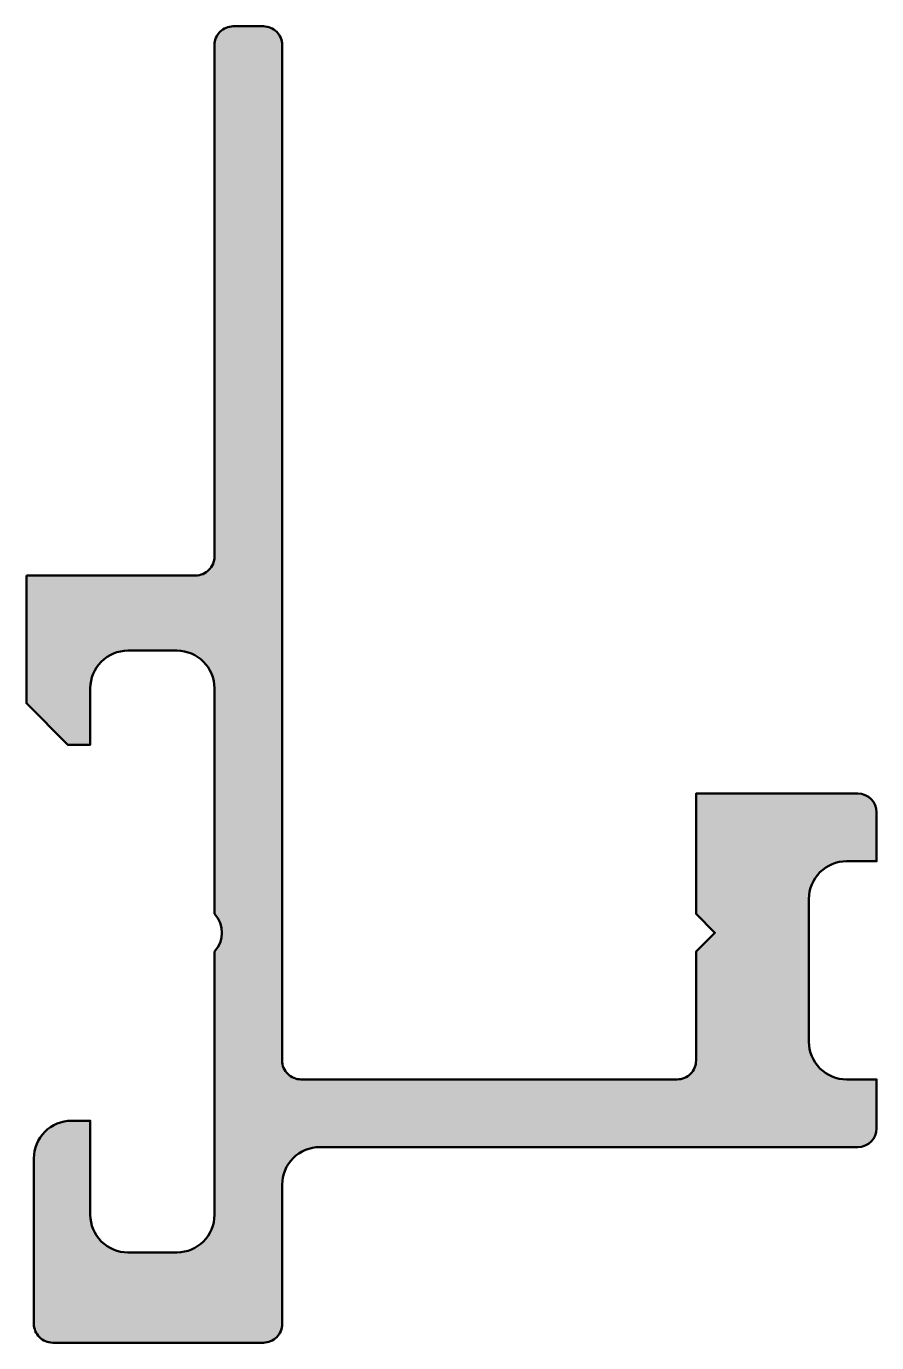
# Model space of a CAD drawing. Extents: x 0 to 22.6, y -20.4 to 14.6.
import ezdxf

# ---------------------------------------------------------------- set-up
doc = ezdxf.new("R2010")
doc.units = 0
doc.layers.add('0S-Alu contour', color=7, linetype='Continuous', lineweight=50)
doc.layers.add('0S-Alu hatch', color=252, linetype='Continuous', lineweight=25)

# ---------------------------------------------------------------- blocks, each defined once
blk = doc.blocks.new('148210__8050AF28_85D1_4C81_BC4E_88A166B6CEF2_')
at = {"layer": '0S-Alu hatch'}
h = blk.add_hatch(color=256, dxfattribs=at)
edge = h.paths.add_edge_path()
edge.add_line((0, 0), (0, -3.400016784667968))
edge.add_line((0, -3.400016784667968), (1.100000381469726, -4.5))
edge.add_line((1.100000381469726, -4.5), (1.700000762939453, -4.5))
edge.add_line((1.700000762939453, -4.5), (1.700000762939452, -3))
edge.add_ellipse((2.699987180738335, -2.999986417785473), major_axis=(-0.9999864178911217, 0), ratio=1, start_angle=-90.00083285562579, end_angle=0.000778214093202223, ccw=False)
edge.add_line((2.700001716613768, -2), (4.000000953674316, -2))
edge.add_ellipse((3.999986059424154, -3.000014894250162), major_axis=(-1.00001489436108, 0), ratio=1, start_angle=180.0008533650178, end_angle=269.99914663503694, ccw=False)
edge.add_line((5.000000953674316, -3), (5.000000953674316, -8.999994277954102))
edge.add_ellipse((4.474978110444048, -9.499994277954102), major_axis=(-0.7250165418206637, 0), ratio=1, start_angle=136.3984260126216, end_angle=223.6015739873784, ccw=False)
edge.add_line((5.000000953674317, -9.999994277954102), (5.000000953674316, -16.9999942779541))
edge.add_ellipse((3.999986058358208, -16.99997175310071), major_axis=(-1.000014895569788, 0), ratio=1, start_angle=90.00085342603529, end_angle=179.9987094398682, ccw=False)
edge.add_line((4.000000953674316, -17.99998664855957), (2.700001716613765, -17.99998664855957))
edge.add_ellipse((2.699987180336571, -17.00000023125038), major_axis=(-0.999986417414841, 0), ratio=1, start_angle=-0.00034110367488437987, end_angle=90.00083287864578, ccw=False)
edge.add_line((1.700000762939451, -16.9999942779541), (1.700000762939452, -14.4999942779541))
edge.add_line((1.700000762939452, -14.4999942779541), (1.200000762939453, -14.4999942779541))
edge.add_arc((1.199992116345295, -15.49998563135994), 0.999991353443225, 89.99950458236395, 180.0004954182972)
edge.add_line((0.2000007629394527, -15.4999942779541), (0.2000007629394531, -19.89998626708984))
edge.add_arc((0.6997430497160384, -19.90024398031326), 0.4997423532269367, 179.9704530132629, 270.0295469867329)
edge.add_line((0.7000007629394497, -20.39998626708984), (6.300002098083499, -20.39998626708984))
edge.add_arc((6.300258338525017, -19.90024250753136), 0.4997438252513065, 269.9706219552078, 360.0293780447892)
edge.add_line((6.800002098083497, -19.89998626708985), (6.800002098083496, -16.19999122619628))
edge.add_ellipse((7.799487953004232, -16.19947708111702), major_axis=(-0.9994859871613002, 0), ratio=1, start_angle=-90.02947349415291, end_angle=0.0294734941521142, ccw=False)
edge.add_line((7.800002098083497, -15.19999122619628), (22.10003280639648, -15.19996070861816))
edge.add_arc((22.1000253619074, -14.69995326412908), 0.5000074445444999, 270.0008530629079, 359.9991469374164)
edge.add_line((22.60003280639649, -14.69996070861816), (22.60003280639649, -13.39996147155761))
edge.add_line((22.60003280639649, -13.39996147155761), (21.8000316619873, -13.39996147155761))
edge.add_ellipse((21.80003126326377, -12.39996187028115), major_axis=(-0.9999996012765453, 0), ratio=1, start_angle=-2.2845425689865806e-05, end_angle=90.00002284518467, ccw=False)
edge.add_line((20.8000316619873, -12.39996147155761), (20.8000316619873, -8.599960327148438))
edge.add_ellipse((21.80002778651208, -8.599956451673217), major_axis=(-0.9999961245322905, 0), ratio=1, start_angle=-90.00022204923408, end_angle=0.00022204845458873024, ccw=False)
edge.add_line((21.8000316619873, -7.599960327148435), (22.60000228881836, -7.599960327148436))
edge.add_line((22.60000228881836, -7.599960327148436), (22.60000228881835, -6.299961090087887))
edge.add_arc((22.09999875086446, -6.299964628041784), 0.5000035379664113, 0.0004054157441834, 89.9995945832162)
edge.add_line((22.10000228881836, -5.799961090087889), (17.79999923706055, -5.799961090087891))
edge.add_line((17.79999923706055, -5.799961090087891), (17.79999923706055, -8.999994277954103))
edge.add_line((17.79999923706055, -8.999994277954103), (18.29999923706054, -9.499994277954098))
edge.add_line((18.29999923706054, -9.499994277954098), (17.79999923706055, -9.999994277954102))
edge.add_line((17.79999923706055, -9.999994277954102), (17.79999923706055, -12.89998817443848))
edge.add_ellipse((17.30025937883729, -12.90024831621522), major_axis=(-0.4997399259322179, 0), ratio=1, start_angle=89.97017443317532, end_angle=180.0298255668231, ccw=False)
edge.add_line((17.29999923706055, -13.39998817443847), (7.300002098083496, -13.39998817443847))
edge.add_ellipse((7.299743548235503, -12.90024672428647), major_axis=(-0.4997415170346128, 0), ratio=1, start_angle=-0.029642955893677936, end_angle=90.02964295588748, ccw=False)
edge.add_line((6.800002098083496, -12.89998817443847), (6.800002098083496, 14.10004043579101))
edge.add_arc((6.300258018054438, 14.10029635576196), 0.4997441455576252, 359.9706587160582, 450.0293412839335)
edge.add_line((6.300002098083497, 14.60004043579101), (5.500000953674317, 14.60004043579101))
edge.add_arc((5.499741132133968, 14.10030025733136), 0.4997402460019796, 89.970211167745, 180.029788832259)
edge.add_line((5.000000953674315, 14.10004043579101), (5.000000953674316, 0.5))
edge.add_ellipse((4.500261095451066, 0.499739858223249), major_axis=(-0.499739925932217, 0), ratio=1, start_angle=89.9701744331752, end_angle=180.0298255668231, ccw=False)
edge.add_line((4.500000953674316, -4e-16), (0, 0))
at = {"layer": '0S-Alu contour', "color": 7}
for points in [[(6.300002098083497, 14.60004043579101), (5.500000953674317, 14.60004043579101)], [(5.000000953674315, 14.10004043579101), (5.000000953674316, 0.5)], [(6.800002098083496, -12.89998817443847), (6.800002098083496, 14.10004043579101)], [(0, 0), (0, -3.400016784667968), (1.100000381469726, -4.5), (1.700000762939453, -4.5), (1.700000762939452, -3)], [(4.500000953674316, -4e-16), (0, 0)], [(2.700001716613768, -2), (4.000000953674316, -2)], [(5.000000953674316, -3), (5.000000953674316, -8.999994277954102)], [(22.10000228881836, -5.799961090087889), (17.79999923706055, -5.799961090087891), (17.79999923706055, -8.999994277954103), (18.29999923706054, -9.499994277954098), (17.79999923706055, -9.999994277954102), (17.79999923706055, -12.89998817443848)], [(21.8000316619873, -7.599960327148435), (22.60000228881836, -7.599960327148436), (22.60000228881835, -6.299961090087887)], [(20.8000316619873, -12.39996147155761), (20.8000316619873, -8.599960327148438)], [(5.000000953674317, -9.999994277954102), (5.000000953674316, -16.9999942779541)], [(17.29999923706055, -13.39998817443847), (7.300002098083496, -13.39998817443847)], [(22.60003280639649, -14.69996070861816), (22.60003280639649, -13.39996147155761), (21.8000316619873, -13.39996147155761)], [(1.700000762939451, -16.9999942779541), (1.700000762939452, -14.4999942779541), (1.200000762939453, -14.4999942779541)], [(7.800002098083497, -15.19999122619628), (22.10003280639648, -15.19996070861816)], [(0.2000007629394527, -15.4999942779541), (0.2000007629394531, -19.89998626708984)], [(6.800002098083497, -19.89998626708985), (6.800002098083496, -16.19999122619628)], [(4.000000953674316, -17.99998664855957), (2.700001716613765, -17.99998664855957)], [(0.7000007629394497, -20.39998626708984), (6.300002098083499, -20.39998626708984)]]:
    blk.add_lwpolyline(points, dxfattribs=at)
for centre, radius, start, end in [((5.499741132133968, 14.10030025733136), 0.4997402460019796, 89.970211167745, 180.029788832259), ((6.300258018054438, 14.10029635576196), 0.4997441455576252, 359.9706587160582, 90.02934128393348), ((22.09999875086446, -6.299964628041784), 0.5000035379664113, 0.0004054157441834, 89.9995945832162), ((1.199992116345295, -15.49998563135994), 0.999991353443225, 89.99950458236395, 180.0004954182972), ((22.1000253619074, -14.69995326412908), 0.5000074445444999, 270.0008530629079, 359.9991469374164), ((0.6997430497160384, -19.90024398031326), 0.4997423532269367, 179.9704530132629, 270.0295469867329), ((6.300258338525017, -19.90024250753136), 0.4997438252513065, 269.9706219552078, 0.0293780447892167)]:
    blk.add_arc(centre, radius, start, end, dxfattribs=at)
at = {"layer": '0S-Alu contour', "color": 7, "extrusion": (0, 0, -1)}
for centre, radius, start, end in [((-4.500261095451066, 0.499739858223249), 0.499739925932217, 179.9701744331769, 270.0298255668249), ((-2.699987180738335, -2.999986417785473), 0.9999864178911217, 359.9992217859068, 90.00083285562584), ((-3.999986059424154, -3.000014894250162), 1.00001489436108, 90.00085336496304, 179.9991466349822), ((-21.80002778651208, -8.599956451673217), 0.9999961245322907, 359.9997779515454, 90.0002220492342), ((-4.474978110444048, -9.499994277954102), 0.7250165418206637, 136.3984260126216, 223.6015739873784), ((-21.80003126326377, -12.39996187028115), 0.9999996012765453, 269.9999771548153, 2.28454257642e-05), ((-7.299743548235503, -12.90024672428647), 0.4997415170346128, 269.9703570441125, 0.0296429558937191), ((-17.30025937883729, -12.90024831621522), 0.4997399259322179, 179.9701744331769, 270.0298255668248), ((-7.799487953004232, -16.19947708111702), 0.9994859871613002, 359.9705265058479, 90.0294734941529), ((-2.699987180336571, -17.00000023125038), 0.999986417414841, 269.9991671213542, 0.000341103674942), ((-3.999986058358208, -16.99997175310071), 1.000014895569788, 180.0012905601318, 269.9991465739647)]:
    blk.add_arc(centre, radius, start, end, dxfattribs=at)
blk = doc.blocks.new('148210__13BCC3F4_07FB_4BCF_B46E_BE0BC16AAE0C_')
at = {"layer": '0S-Alu contour', "color": 7}
blk.add_blockref('148210__8050AF28_85D1_4C81_BC4E_88A166B6CEF2_', (0, 0), dxfattribs=at)

msp = doc.modelspace()

# ---------------------------------------------------------------- block references
at = {"layer": '0S-Alu contour', "color": 7}
msp.add_blockref('148210__13BCC3F4_07FB_4BCF_B46E_BE0BC16AAE0C_', (0, 0), dxfattribs=at)

doc.saveas('drawing.dxf')
